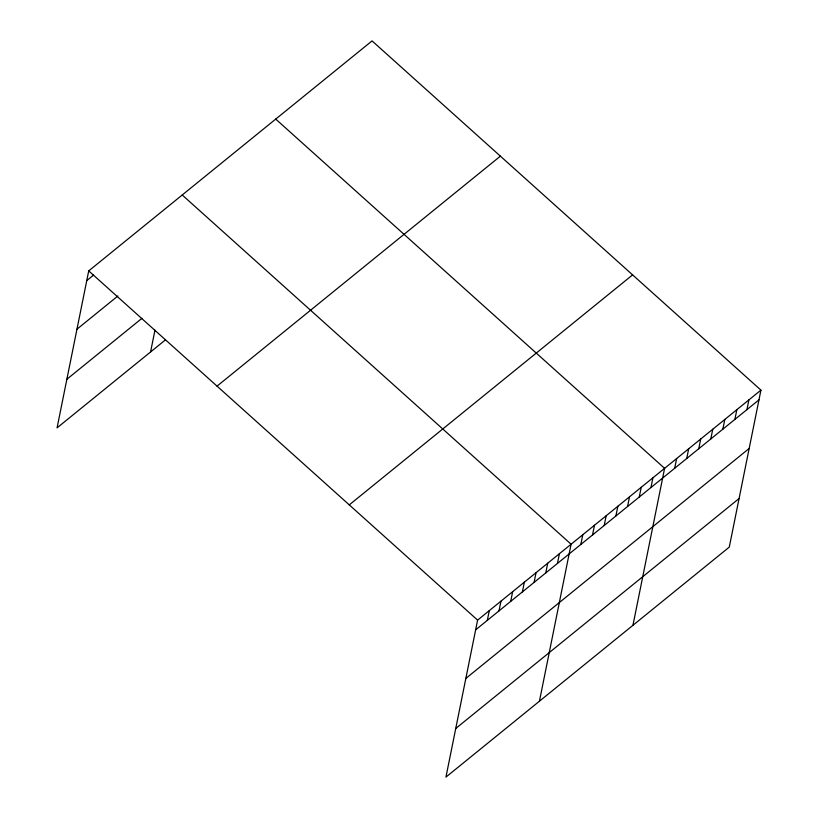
<?xml version="1.0" encoding="UTF-8"?>
<svg xmlns="http://www.w3.org/2000/svg" width="818" height="818" viewBox="0 0 818 818"><rect width="100%" height="100%" fill="white"/><g stroke="black" fill="none" stroke-linecap="round" stroke-linejoin="round"><path stroke-width="1.23" d="M760.934 390.135L477.6 620.126L445.943 777.1L729.278 547.109L760.934 390.135L372.057 40.9L88.722 270.891L57.066 427.865L165.175 340.104M150.573 351.965L154.98 330.094M487.324 620.361L489.287 610.637M499.011 610.872L500.974 601.148M510.698 601.383L512.661 591.67M522.385 591.895L524.348 582.181M534.072 582.416L536.035 572.692M545.759 572.927L547.723 563.203M557.447 563.438L559.41 553.714M539.44 701.2L571.097 544.226L182.22 194.991M580.821 544.461L582.784 534.747M592.508 534.982L594.471 525.258M604.195 525.493L606.158 515.769M615.882 516.005L617.846 506.281M627.57 506.516L629.533 496.792M639.257 497.027L641.22 487.313M650.954 487.548L652.907 477.824M632.948 625.31L664.594 468.336L275.717 119.091M674.676 468.285L676.639 458.561M686.721 458.509L688.684 448.785M698.766 448.734L700.719 439.01M710.801 438.959L712.764 429.235M722.846 429.184L724.809 419.46M734.891 419.409L736.844 409.685M746.926 409.634L748.889 399.91M86.759 280.605L93.579 275.073M76.964 329.204L117.874 295.993M66.871 379.266L141.862 318.396M217.046 386.137L500.381 156.146M349.266 504.88L632.6 274.889M475.636 629.85L758.971 399.859M465.841 678.439L749.176 448.458M455.738 728.511L739.073 498.52M88.722 270.891L477.6 620.126"/></g></svg>
